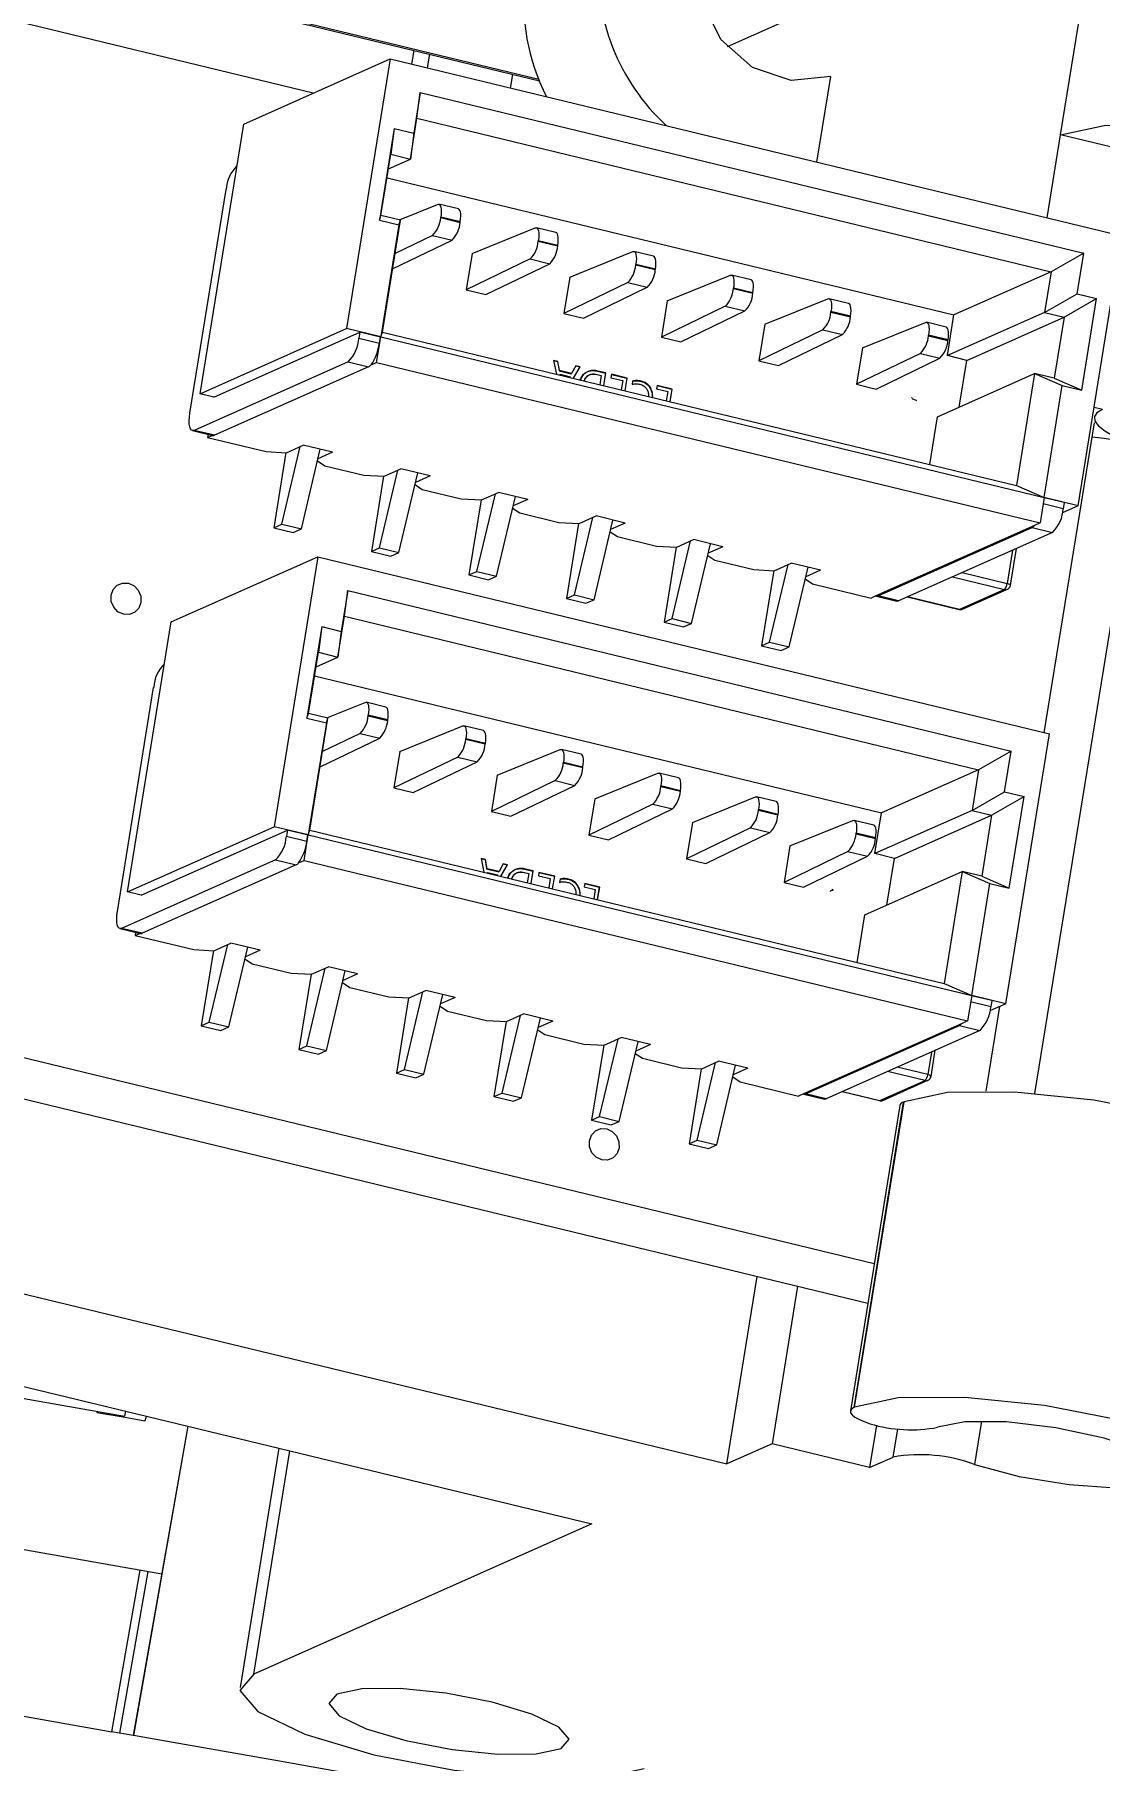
# Model space of a CAD drawing. Header units: millimetres. Extents: x 0 to 1189, y 0 to 841.
# Drawn here: x 627.458 to 629.471, y 560.968 to 564.23 of the extents above; entities that cross this region are included whole.
import ezdxf

# ---------------------------------------------------------------- set-up
doc = ezdxf.new("R2010")
doc.units = ezdxf.units.MM
doc.layers.get('0').update_dxf_attribs({"lineweight": 18})
doc.layers.add('尺寸线层', color=3, linetype='Continuous', lineweight=18)
doc.dimstyles.new('ISO-25', dxfattribs={"dimtxt": 2.5, "dimasz": 2.5, "dimexe": 1.25, "dimexo": 0.625, "dimtad": 1, "dimtxsty": 'Standard', "dimcen": 2.5, "dimdle": 5, "dimadec": 0, "dimazin": 0, "dimtfac": 1, "dimtmove": 0, "dimatfit": 3, "dimfxl": 1, "dimarcsym": 0})

# ---------------------------------------------------------------- blocks, each defined once
blk = doc.blocks.new('*X16')
at = {"layer": '尺寸线层', "linetype": 'Continuous'}
for points in [[(668.6687, 617.1299), (668.6299, 612.9938), (667.2905, 613.2299)], [(655.1602, 540.5189), (656.5383, 544.4188), (655.199, 544.6549)]]:
    blk.add_hatch(color=0, dxfattribs=at).paths.add_polyline_path(points, flags=0)
at = {"layer": '尺寸线层', "color": 0, "linetype": 'Continuous'}
for p, q in [((666.5541, 617.5027), (670.6383, 616.7826)), ((668.6687, 617.1299), (655.1602, 540.5189)), ((625.2283, 545.7966), (657.1298, 540.1716))]:
    blk.add_line(p, q, dxfattribs=at)
at = {"layer": '尺寸线层', "color": 0, "insert": (658.4206, 579.4404), "char_height": 3.5, "width": 28.938547, "attachment_point": 5, "rotation": 80.0001}
blk.add_mtext('388,96', dxfattribs=at)

msp = doc.modelspace()

# ---------------------------------------------------------------- linework, layer by layer
at = {"color": 7, "linetype": 'Continuous', "lineweight": 15}
for p, q in [((629.3973, 564.0409), (629.4907, 564.6181)), ((629.2977, 564.443), (628.7671, 564.2072)), ((627.9846, 564.1195), (626.7925, 564.408)), ((627.4683, 564.3714), (628.4124, 564.1429)), ((628.1712, 564.1745), (628.1758, 564.2002)), ((628.201, 564.1673), (628.2055, 564.193)), ((627.8537, 564.0613), (628.1305, 564.1843)), ((628.1305, 564.1843), (628.048, 563.6745)), ((628.1305, 564.1843), (629.5133, 563.8497)), ((628.3578, 564.1293), (628.362, 564.1551)), ((628.9369, 563.9892), (628.963, 564.151)), ((628.1872, 564.1206), (628.1748, 564.0437)), ((628.181, 564.0721), (628.1872, 564.1206)), ((628.1872, 564.1206), (629.441, 563.8172)), ((627.7712, 563.5515), (627.8537, 564.0613)), ((628.1685, 563.9951), (628.181, 564.0721)), ((628.181, 564.0721), (629.3794, 563.782)), ((628.1379, 564.0526), (628.1099, 563.8794)), ((628.1379, 564.0526), (628.1316, 564.004)), ((628.1379, 564.0526), (628.1748, 564.0437)), ((628.1748, 564.0437), (628.1685, 563.9951)), ((629.3719, 563.8839), (629.3973, 564.0409)), ((629.554, 564.003), (629.3973, 564.0409)), ((628.113, 563.8886), (628.1316, 564.004)), ((628.1272, 563.9768), (628.1685, 563.9951)), ((628.1316, 564.004), (628.1685, 563.9951)), ((627.8408, 563.9825), (627.841, 563.9826)), ((627.7519, 563.5145), (627.8204, 563.9377)), ((628.1245, 563.9597), (629.1958, 563.7004)), ((628.1478, 563.8802), (628.2201, 563.9094)), ((628.2592, 563.9007), (628.2223, 563.9096)), ((628.1099, 563.8794), (628.113, 563.8886)), ((628.1099, 563.8794), (628.1468, 563.8705)), ((628.1468, 563.8705), (628.1125, 563.6589)), ((628.1498, 563.8797), (628.113, 563.8886)), ((628.1156, 563.668), (628.1498, 563.8797)), ((628.1468, 563.8705), (628.1498, 563.8797)), ((628.2258, 563.8843), (628.2259, 563.8852)), ((628.2258, 563.8843), (628.2626, 563.8754)), ((628.2628, 563.8763), (628.2259, 563.8852)), ((628.2626, 563.8754), (628.2628, 563.8763)), ((628.2853, 563.8166), (628.4045, 563.8648)), ((628.4436, 563.8561), (628.4067, 563.865)), ((628.1349, 563.7874), (628.2475, 563.8419)), ((628.2106, 563.8508), (628.1396, 563.8165)), ((628.2106, 563.8508), (628.2475, 563.8419)), ((628.4101, 563.8397), (628.4103, 563.8406)), ((628.4101, 563.8397), (628.447, 563.8308)), ((628.4472, 563.8317), (628.4103, 563.8406)), ((628.447, 563.8308), (628.4472, 563.8317)), ((629.4308, 563.3398), (629.5133, 563.8497)), ((628.2853, 563.8166), (628.2742, 563.7478)), ((628.395, 563.8062), (628.2742, 563.7478)), ((628.395, 563.8062), (628.4319, 563.7972)), ((628.4697, 563.7719), (628.5889, 563.8202)), ((628.6279, 563.8115), (628.5911, 563.8204)), ((629.441, 563.8172), (629.3794, 563.782)), ((629.4285, 563.7402), (629.441, 563.8172)), ((628.3111, 563.7388), (628.4319, 563.7972)), ((628.4697, 563.7719), (628.4586, 563.7031)), ((628.5945, 563.7951), (628.5947, 563.796)), ((628.5945, 563.7951), (628.6314, 563.7861)), ((628.6315, 563.787), (628.5947, 563.796)), ((628.6314, 563.7861), (628.6315, 563.787)), ((628.6541, 563.7273), (628.7732, 563.7755)), ((628.8123, 563.7668), (628.7755, 563.7758)), ((629.3794, 563.782), (629.1958, 563.7004)), ((629.3794, 563.782), (629.367, 563.7051)), ((628.2742, 563.7478), (628.3111, 563.7388)), ((628.5794, 563.7615), (628.4586, 563.7031)), ((628.4954, 563.6942), (628.6162, 563.7526)), ((628.5794, 563.7615), (628.6162, 563.7526)), ((628.7789, 563.7504), (628.779, 563.7513)), ((628.7789, 563.7504), (628.8158, 563.7415)), ((628.8159, 563.7424), (628.779, 563.7513)), ((628.8158, 563.7415), (628.8159, 563.7424)), ((629.367, 563.7051), (629.4285, 563.7402)), ((629.4285, 563.7402), (629.4654, 563.7313)), ((628.4586, 563.7031), (628.4954, 563.6942)), ((628.6541, 563.7273), (628.6429, 563.6585)), ((628.7637, 563.7169), (628.6429, 563.6585)), ((628.6798, 563.6496), (628.8006, 563.708)), ((628.7637, 563.7169), (628.8006, 563.708)), ((628.8384, 563.6827), (628.9576, 563.7309)), ((628.9967, 563.7222), (628.9598, 563.7311)), ((628.9633, 563.7058), (628.9634, 563.7067)), ((628.9633, 563.7058), (629.0001, 563.6969)), ((629.0003, 563.6978), (628.9634, 563.7067)), ((629.367, 563.7051), (629.1833, 563.6235)), ((629.367, 563.7051), (629.4038, 563.6961)), ((629.4038, 563.6961), (629.4654, 563.7313)), ((629.4374, 563.5581), (629.4654, 563.7313)), ((627.7712, 563.5515), (628.048, 563.6745)), ((628.1125, 563.6589), (628.048, 563.6745)), ((628.1125, 563.6589), (628.1156, 563.668)), ((628.1156, 563.668), (629.314, 563.378)), ((628.8384, 563.6827), (628.8273, 563.6139)), ((628.9481, 563.6723), (628.8273, 563.6139)), ((628.9481, 563.6723), (628.985, 563.6634)), ((629.0001, 563.6969), (629.0003, 563.6978)), ((629.0228, 563.6381), (629.142, 563.6863)), ((629.1811, 563.6776), (629.1442, 563.6865)), ((629.1833, 563.6235), (629.1958, 563.7004)), ((629.2202, 563.6145), (629.4038, 563.6961)), ((629.4038, 563.6961), (629.3852, 563.5807)), ((627.797, 563.5453), (628.0731, 563.6679)), ((628.0731, 563.6679), (628.0712, 563.6564)), ((628.0712, 563.6564), (628.1099, 563.647)), ((628.1118, 563.6586), (628.0731, 563.6679)), ((628.1047, 563.6108), (628.1125, 563.6589)), ((628.1099, 563.647), (628.1118, 563.6586)), ((628.1125, 563.6589), (628.1118, 563.6586)), ((628.1125, 563.6589), (629.3663, 563.3554)), ((628.6429, 563.6585), (628.6798, 563.6496)), ((628.8642, 563.605), (628.985, 563.6634)), ((629.0228, 563.6381), (629.0117, 563.5693)), ((629.1476, 563.6612), (629.1478, 563.6621)), ((629.1476, 563.6612), (629.1845, 563.6523)), ((629.1847, 563.6532), (629.1478, 563.6621)), ((629.1845, 563.6523), (629.1847, 563.6532)), ((628.0508, 563.6116), (627.7598, 563.4823)), ((628.0508, 563.6116), (628.0895, 563.6022)), ((628.0943, 563.6061), (628.1047, 563.6108)), ((628.1047, 563.6108), (629.3585, 563.3073)), ((628.4393, 563.6146), (628.4444, 563.5885)), ((628.4474, 563.6127), (628.4393, 563.6146)), ((628.4394, 563.6141), (628.4467, 563.6123)), ((628.4467, 563.6123), (628.4474, 563.6127)), ((628.4467, 563.6123), (628.4497, 563.5948)), ((628.4504, 563.5951), (628.4474, 563.6127)), ((628.4812, 563.6045), (628.4733, 563.5896)), ((628.4809, 563.6041), (628.4885, 563.6022)), ((628.4892, 563.6025), (628.4812, 563.6045)), ((628.8273, 563.6139), (628.8642, 563.605)), ((629.1325, 563.6277), (629.0117, 563.5693)), ((629.0486, 563.5603), (629.1694, 563.6188)), ((629.1325, 563.6277), (629.1694, 563.6188)), ((629.2202, 563.6145), (629.1833, 563.6235)), ((629.2059, 563.5264), (629.2202, 563.6145)), ((628.0895, 563.6022), (627.7986, 563.4729)), ((628.4497, 563.5948), (628.4504, 563.5951)), ((628.4497, 563.5948), (628.4725, 563.5893)), ((628.4733, 563.5896), (628.4504, 563.5951)), ((628.4512, 563.5879), (628.4519, 563.5882)), ((628.4512, 563.5879), (628.4513, 563.5868)), ((628.4519, 563.5882), (628.4704, 563.5837)), ((628.4521, 563.5866), (628.4519, 563.5882)), ((628.4704, 563.5837), (628.4696, 563.5824)), ((628.4725, 563.5893), (628.4733, 563.5896)), ((628.4885, 563.6022), (628.4762, 563.5808)), ((628.4767, 563.5807), (628.4892, 563.6025)), ((628.4885, 563.6022), (628.4892, 563.6025)), ((628.5063, 563.5871), (628.5056, 563.5868)), ((628.5215, 563.5881), (628.5294, 563.5862)), ((628.5228, 563.5944), (628.5221, 563.5941)), ((628.5221, 563.5941), (628.5371, 563.5905)), ((628.5378, 563.5908), (628.5228, 563.5944)), ((628.5294, 563.5862), (628.5265, 563.5686)), ((628.5371, 563.5905), (628.5333, 563.5669)), ((628.5339, 563.5668), (628.5378, 563.5908)), ((628.5371, 563.5905), (628.5378, 563.5908)), ((628.5486, 563.5882), (628.5476, 563.5818)), ((628.5476, 563.5818), (628.5698, 563.5764)), ((628.5485, 563.5877), (628.5776, 563.5807)), ((628.5783, 563.581), (628.5486, 563.5882)), ((628.5698, 563.5764), (628.567, 563.5588)), ((628.5776, 563.5807), (628.5738, 563.5572)), ((628.5744, 563.557), (628.5783, 563.581)), ((628.5776, 563.5807), (628.5783, 563.581)), ((628.5886, 563.5754), (628.5876, 563.569)), ((628.6037, 563.5751), (628.6044, 563.5754)), ((629.1646, 563.508), (629.3483, 563.5896)), ((629.3483, 563.5896), (629.314, 563.378)), ((629.3483, 563.5896), (629.4005, 563.5671)), ((629.3852, 563.5807), (629.3483, 563.5896)), ((629.3852, 563.5807), (629.4374, 563.5581)), ((627.797, 563.5453), (627.7712, 563.5515)), ((628.635, 563.5673), (628.6339, 563.5609)), ((628.6339, 563.5609), (628.6548, 563.5559)), ((628.6349, 563.5668), (628.6626, 563.5601)), ((628.6633, 563.5604), (628.635, 563.5673)), ((628.6548, 563.5559), (628.652, 563.5382)), ((628.6626, 563.5601), (628.6588, 563.5366)), ((628.6594, 563.5364), (628.6633, 563.5604)), ((628.6626, 563.5601), (628.6633, 563.5604)), ((629.0117, 563.5693), (629.0486, 563.5603)), ((629.3663, 563.3554), (629.4005, 563.5671)), ((629.4005, 563.5671), (629.4374, 563.5581)), ((629.15, 563.4177), (629.1646, 563.508)), ((629.4762, 563.522), (629.4609, 563.5257)), ((627.7567, 563.4819), (627.7954, 563.4725)), ((627.7986, 563.4729), (627.7598, 563.4823)), ((627.7863, 563.4747), (627.7854, 563.4689)), ((627.7854, 563.4689), (627.7943, 563.4728)), ((629.3665, 562.9107), (629.4613, 563.4964)), ((627.7854, 563.4689), (627.896, 563.4421)), ((627.896, 563.4421), (627.9343, 563.4401)), ((627.9334, 563.4402), (627.9104, 563.2982)), ((627.9256, 563.3049), (627.9604, 563.4517)), ((627.9343, 563.4401), (627.9662, 563.4543)), ((627.9625, 563.296), (627.9981, 563.4466)), ((628.0216, 563.4409), (627.9662, 563.4543)), ((628.0216, 563.4409), (627.9939, 563.4286)), ((627.9929, 563.4245), (628.0066, 563.4153)), ((628.0066, 563.4153), (628.0804, 563.3975)), ((628.11, 563.2603), (628.1447, 563.4071)), ((628.1187, 563.3955), (628.1506, 563.4097)), ((628.2059, 563.3963), (628.1506, 563.4097)), ((628.0804, 563.3975), (628.1187, 563.3955)), ((628.1177, 563.3956), (628.0948, 563.2536)), ((628.1469, 563.2514), (628.1825, 563.402)), ((628.1773, 563.3799), (628.191, 563.3707)), ((628.2059, 563.3963), (628.1783, 563.384)), ((629.314, 563.378), (629.3663, 563.3554)), ((628.191, 563.3707), (628.2648, 563.3528)), ((628.2648, 563.3528), (628.3031, 563.3509)), ((628.3021, 563.3509), (628.2791, 563.2089)), ((628.2943, 563.2157), (628.3291, 563.3625)), ((628.3031, 563.3509), (628.335, 563.3651)), ((628.3312, 563.2068), (628.3669, 563.3574)), ((628.3903, 563.3517), (628.335, 563.3651)), ((628.3903, 563.3517), (628.3626, 563.3394)), ((629.3663, 563.3554), (629.3585, 563.3073)), ((629.4043, 563.3458), (629.3662, 563.355)), ((629.4308, 563.3398), (629.3663, 563.3554)), ((629.4043, 563.3458), (629.4024, 563.3342)), ((628.3617, 563.3353), (628.3754, 563.3261)), ((628.3754, 563.3261), (628.4491, 563.3082)), ((628.4787, 563.1711), (628.5135, 563.3178)), ((628.4874, 563.3063), (628.5194, 563.3205)), ((628.5156, 563.1621), (628.5513, 563.3127)), ((628.5747, 563.3071), (628.5194, 563.3205)), ((629.4308, 563.3398), (629.4009, 563.3265)), ((627.9104, 563.2982), (627.9256, 563.3049)), ((627.9104, 563.2982), (627.9473, 563.2893)), ((627.9256, 563.3049), (627.9625, 563.296)), ((627.9473, 563.2893), (627.9625, 563.296)), ((628.4491, 563.3082), (628.4874, 563.3063)), ((628.4865, 563.3063), (628.4635, 563.1643)), ((628.5461, 563.2907), (628.5598, 563.2815)), ((628.5747, 563.3071), (628.547, 563.2948)), ((628.5598, 563.2815), (628.6335, 563.2636)), ((629.348, 563.3027), (629.0482, 563.1695)), ((629.0523, 563.1695), (629.3433, 563.2988)), ((629.382, 563.2894), (629.091, 563.1601)), ((629.3433, 563.2988), (629.382, 563.2894)), ((629.3585, 563.3073), (629.348, 563.3027)), ((628.0948, 563.2536), (628.11, 563.2603)), ((628.0948, 563.2536), (628.1316, 563.2446)), ((628.11, 563.2603), (628.1469, 563.2514)), ((628.1316, 563.2446), (628.1469, 563.2514)), ((628.6335, 563.2636), (628.6718, 563.2616)), ((628.6709, 563.2617), (628.6479, 563.1197)), ((628.6631, 563.1264), (628.6979, 563.2732)), ((628.6718, 563.2616), (628.7038, 563.2758)), ((628.7, 563.1175), (628.7357, 563.2681)), ((628.7591, 563.2624), (628.7038, 563.2758)), ((628.7304, 563.246), (628.7441, 563.2368)), ((628.7591, 563.2624), (628.7314, 563.2501)), ((629.3027, 563.1898), (629.314, 563.2592)), ((627.7167, 563.1201), (627.9935, 563.243)), ((627.9935, 563.243), (627.911, 562.7332)), ((627.9935, 563.243), (629.3763, 562.9084)), ((628.2791, 563.2089), (628.2943, 563.2157)), ((628.2943, 563.2157), (628.3312, 563.2068)), ((628.7441, 563.2368), (628.8179, 563.219)), ((628.8179, 563.219), (628.8562, 563.217)), ((628.8552, 563.2171), (628.8323, 563.0751)), ((628.8475, 563.0818), (628.8823, 563.2286)), ((628.8562, 563.217), (628.8881, 563.2312)), ((628.8844, 563.0729), (628.92, 563.2235)), ((628.9434, 563.2178), (628.8881, 563.2312)), ((628.9434, 563.2178), (628.9158, 563.2055)), ((628.0502, 563.1793), (628.0378, 563.1024)), ((628.044, 563.1308), (628.0502, 563.1793)), ((628.0502, 563.1793), (629.304, 562.8759)), ((628.2791, 563.2089), (628.316, 563.2)), ((628.316, 563.2), (628.3312, 563.2068)), ((628.9148, 563.2014), (628.9285, 563.1922)), ((628.9285, 563.1922), (629.0392, 563.1654)), ((629.2913, 563.1818), (629.2061, 563.1439)), ((629.2118, 563.1444), (629.2969, 563.1823)), ((628.4635, 563.1643), (628.4787, 563.1711)), ((628.4635, 563.1643), (628.5004, 563.1554)), ((628.4787, 563.1711), (628.5156, 563.1621)), ((628.5004, 563.1554), (628.5156, 563.1621)), ((629.0482, 563.1695), (629.0392, 563.1654)), ((629.0491, 563.1691), (629.0879, 563.1597)), ((629.091, 563.1601), (629.0523, 563.1695)), ((629.1076, 563.1675), (629.2054, 563.1438)), ((627.6342, 562.6102), (627.7167, 563.1201)), ((628.0315, 563.0538), (628.044, 563.1308)), ((628.044, 563.1308), (629.2424, 562.8407)), ((628.6479, 563.1197), (628.6631, 563.1264)), ((628.6479, 563.1197), (628.6848, 563.1108)), ((628.6631, 563.1264), (628.7, 563.1175)), ((628.6848, 563.1108), (628.7, 563.1175)), ((629.2054, 563.1438), (629.2054, 563.1438)), ((628.0009, 563.1113), (627.9729, 562.9382)), ((628.0009, 563.1113), (627.9947, 563.0628)), ((628.0009, 563.1113), (628.0378, 563.1024)), ((628.0378, 563.1024), (628.0315, 563.0538)), ((628.8323, 563.0751), (628.8475, 563.0818)), ((628.8475, 563.0818), (628.8844, 563.0729)), ((627.976, 562.9473), (627.9947, 563.0628)), ((627.9902, 563.0355), (628.0315, 563.0538)), ((627.9947, 563.0628), (628.0315, 563.0538)), ((628.8323, 563.0751), (628.8691, 563.0661)), ((628.8691, 563.0661), (628.8844, 563.0729)), ((627.7038, 563.0412), (627.704, 563.0413)), ((627.9875, 563.0184), (629.0588, 562.7591)), ((627.6149, 562.5732), (627.6834, 562.9965)), ((628.0109, 562.9389), (628.0831, 562.9681)), ((628.1222, 562.9594), (628.0853, 562.9683)), ((627.9729, 562.9382), (627.976, 562.9473)), ((627.9729, 562.9382), (628.0098, 562.9292)), ((628.0098, 562.9292), (627.9755, 562.7176)), ((628.0128, 562.9384), (627.976, 562.9473)), ((627.9786, 562.7268), (628.0128, 562.9384)), ((628.0098, 562.9292), (628.0128, 562.9384)), ((628.0888, 562.943), (628.0889, 562.9439)), ((628.0888, 562.943), (628.1256, 562.9341)), ((628.1258, 562.935), (628.0889, 562.9439)), ((628.1256, 562.9341), (628.1258, 562.935)), ((628.1483, 562.8753), (628.2675, 562.9235)), ((628.3066, 562.9148), (628.2697, 562.9237)), ((627.9979, 562.8461), (628.1105, 562.9006)), ((628.0736, 562.9095), (628.0026, 562.8752)), ((628.0736, 562.9095), (628.1105, 562.9006)), ((628.2732, 562.8984), (628.2733, 562.8993)), ((628.2732, 562.8984), (628.31, 562.8895)), ((628.3102, 562.8904), (628.2733, 562.8993)), ((628.31, 562.8895), (628.3102, 562.8904)), ((629.2938, 562.3985), (629.3763, 562.9084)), ((628.1483, 562.8753), (628.1372, 562.8065)), ((628.258, 562.8649), (628.1372, 562.8065)), ((628.1741, 562.7975), (628.2949, 562.856)), ((628.258, 562.8649), (628.2949, 562.856)), ((628.3327, 562.8307), (628.4519, 562.8789)), ((628.491, 562.8702), (628.4541, 562.8791)), ((628.4575, 562.8538), (628.4577, 562.8547)), ((628.4575, 562.8538), (628.4944, 562.8448)), ((628.4945, 562.8457), (628.4577, 562.8547)), ((629.304, 562.8759), (629.2424, 562.8407)), ((629.2915, 562.7989), (629.304, 562.8759)), ((628.3327, 562.8307), (628.3216, 562.7618)), ((628.4424, 562.8203), (628.3216, 562.7618)), ((628.4424, 562.8203), (628.4793, 562.8113)), ((628.4944, 562.8448), (628.4945, 562.8457)), ((628.5171, 562.786), (628.6362, 562.8343)), ((628.6753, 562.8255), (628.6385, 562.8345)), ((629.2424, 562.8407), (629.0588, 562.7591)), ((629.2424, 562.8407), (629.23, 562.7638)), ((628.1372, 562.8065), (628.1741, 562.7975)), ((628.3584, 562.7529), (628.4793, 562.8113)), ((628.6419, 562.8091), (628.6421, 562.8101)), ((628.6419, 562.8091), (628.6788, 562.8002)), ((628.6789, 562.8011), (628.6421, 562.8101)), ((628.6788, 562.8002), (628.6789, 562.8011)), ((628.7015, 562.7414), (628.8206, 562.7896)), ((628.8597, 562.7809), (628.8228, 562.7899)), ((629.23, 562.7638), (629.2915, 562.7989)), ((629.2669, 562.7548), (629.3284, 562.79)), ((629.2915, 562.7989), (629.3284, 562.79)), ((629.3004, 562.6169), (629.3284, 562.79)), ((628.3216, 562.7618), (628.3584, 562.7529)), ((628.5171, 562.786), (628.5059, 562.7172)), ((628.6268, 562.7756), (628.5059, 562.7172)), ((628.5428, 562.7083), (628.6636, 562.7667)), ((628.6268, 562.7756), (628.6636, 562.7667)), ((628.8263, 562.7645), (628.8264, 562.7654)), ((628.8263, 562.7645), (628.8632, 562.7556)), ((628.8633, 562.7565), (628.8264, 562.7654)), ((628.8632, 562.7556), (628.8633, 562.7565)), ((629.23, 562.7638), (629.0463, 562.6822)), ((629.0463, 562.6822), (629.0588, 562.7591)), ((629.0832, 562.6732), (629.2669, 562.7548)), ((629.23, 562.7638), (629.2669, 562.7548)), ((629.2669, 562.7548), (629.2482, 562.6394)), ((627.6342, 562.6102), (627.911, 562.7332)), ((627.66, 562.604), (627.9361, 562.7267)), ((627.9755, 562.7176), (627.911, 562.7332)), ((627.9361, 562.7267), (627.9342, 562.7151)), ((627.9748, 562.7173), (627.9361, 562.7267)), ((627.9755, 562.7176), (627.9786, 562.7268)), ((627.9786, 562.7268), (629.1771, 562.4367)), ((628.7015, 562.7414), (628.6903, 562.6726)), ((628.8111, 562.731), (628.6903, 562.6726)), ((628.7272, 562.6637), (628.848, 562.7221)), ((628.8111, 562.731), (628.848, 562.7221)), ((628.8858, 562.6968), (629.005, 562.745)), ((629.0441, 562.7363), (629.0072, 562.7452)), ((627.9342, 562.7151), (627.9729, 562.7057)), ((627.9677, 562.6695), (627.9755, 562.7176)), ((627.9729, 562.7057), (627.9748, 562.7173)), ((627.9755, 562.7176), (627.9748, 562.7173)), ((627.9755, 562.7176), (629.2293, 562.4142)), ((628.5059, 562.7172), (628.5428, 562.7083)), ((628.8858, 562.6968), (628.8747, 562.628)), ((629.0107, 562.7199), (629.0108, 562.7208)), ((629.0107, 562.7199), (629.0475, 562.711)), ((629.0477, 562.7119), (629.0108, 562.7208)), ((629.0475, 562.711), (629.0477, 562.7119)), ((627.9138, 562.6703), (627.6228, 562.541)), ((627.9525, 562.661), (627.6616, 562.5317)), ((627.9138, 562.6703), (627.9525, 562.661)), ((627.9573, 562.6648), (627.9677, 562.6695)), ((627.9677, 562.6695), (629.2215, 562.3661)), ((628.3023, 562.6733), (628.3074, 562.6472)), ((628.3104, 562.6714), (628.3023, 562.6733)), ((628.3024, 562.6728), (628.3097, 562.6711)), ((628.3097, 562.6711), (628.3104, 562.6714)), ((628.3097, 562.6711), (628.3127, 562.6535)), ((628.3134, 562.6538), (628.3104, 562.6714)), ((628.3442, 562.6632), (628.3363, 562.6483)), ((628.3515, 562.6609), (628.3392, 562.6395)), ((628.3397, 562.6394), (628.3523, 562.6613)), ((628.3439, 562.6628), (628.3515, 562.6609)), ((628.3523, 562.6613), (628.3442, 562.6632)), ((628.3515, 562.6609), (628.3523, 562.6613)), ((628.6903, 562.6726), (628.7272, 562.6637)), ((628.9955, 562.6864), (628.8747, 562.628)), ((628.9116, 562.619), (629.0324, 562.6775)), ((628.9955, 562.6864), (629.0324, 562.6775)), ((629.0832, 562.6732), (629.0463, 562.6822)), ((629.0689, 562.5851), (629.0832, 562.6732)), ((628.3127, 562.6535), (628.3134, 562.6538)), ((628.3127, 562.6535), (628.3356, 562.648)), ((628.3363, 562.6483), (628.3134, 562.6538)), ((628.3142, 562.6466), (628.3149, 562.6469)), ((628.3142, 562.6466), (628.3143, 562.6455)), ((628.3149, 562.6469), (628.3334, 562.6424)), ((628.3151, 562.6453), (628.3149, 562.6469)), ((628.3334, 562.6424), (628.3326, 562.6411)), ((628.3356, 562.648), (628.3363, 562.6483)), ((628.3694, 562.6458), (628.3686, 562.6455)), ((628.3845, 562.6469), (628.3924, 562.645)), ((628.3858, 562.6531), (628.3851, 562.6528)), ((628.3851, 562.6528), (628.4001, 562.6492)), ((628.4008, 562.6495), (628.3858, 562.6531)), ((628.3924, 562.645), (628.3895, 562.6273)), ((628.4001, 562.6492), (628.3963, 562.6257)), ((628.3969, 562.6255), (628.4008, 562.6495)), ((628.4001, 562.6492), (628.4008, 562.6495)), ((628.4116, 562.6469), (628.4106, 562.6405)), ((628.4106, 562.6405), (628.4329, 562.6352)), ((628.4115, 562.6464), (628.4406, 562.6394)), ((628.4413, 562.6397), (628.4116, 562.6469)), ((628.4329, 562.6352), (628.43, 562.6175)), ((628.4406, 562.6394), (628.4368, 562.6159)), ((628.4374, 562.6157), (628.4413, 562.6397)), ((628.4406, 562.6394), (628.4413, 562.6397)), ((628.4516, 562.6341), (628.4506, 562.6278)), ((628.4667, 562.6338), (628.4674, 562.6341)), ((628.498, 562.626), (628.4969, 562.6197)), ((628.4979, 562.6255), (628.5256, 562.6188)), ((628.5263, 562.6191), (628.498, 562.626)), ((628.8747, 562.628), (628.9116, 562.619)), ((629.0276, 562.5667), (629.2113, 562.6483)), ((629.2113, 562.6483), (629.1771, 562.4367)), ((629.2113, 562.6483), (629.2635, 562.6258)), ((629.2482, 562.6394), (629.2113, 562.6483)), ((629.2293, 562.4142), (629.2635, 562.6258)), ((629.2482, 562.6394), (629.3004, 562.6169)), ((629.2635, 562.6258), (629.3004, 562.6169)), ((627.66, 562.604), (627.6342, 562.6102)), ((628.4969, 562.6197), (628.5178, 562.6146)), ((628.5178, 562.6146), (628.515, 562.5969)), ((628.5256, 562.6188), (628.5218, 562.5953)), ((628.5224, 562.5952), (628.5263, 562.6191)), ((628.5256, 562.6188), (628.5263, 562.6191)), ((629.013, 562.4764), (629.0276, 562.5667)), ((626.488, 562.5266), (629.0451, 561.9078)), ((627.6197, 562.5406), (627.6584, 562.5313)), ((627.6616, 562.5317), (627.6228, 562.541)), ((627.6493, 562.5334), (627.6484, 562.5276)), ((627.6484, 562.5276), (627.6573, 562.5315)), ((627.6484, 562.5276), (627.759, 562.5008)), ((627.759, 562.5008), (627.7973, 562.4988)), ((627.7964, 562.4989), (627.7734, 562.3569)), ((627.7886, 562.3637), (627.8234, 562.5104)), ((627.7973, 562.4988), (627.8293, 562.513)), ((627.8255, 562.3547), (627.8612, 562.5053)), ((627.8846, 562.4997), (627.8293, 562.513)), ((627.8846, 562.4997), (627.8569, 562.4874)), ((626.3745, 562.4762), (629.0329, 561.8328)), ((627.8559, 562.4833), (627.8696, 562.474)), ((627.8696, 562.474), (627.9434, 562.4562)), ((627.973, 562.319), (628.0078, 562.4658)), ((627.9817, 562.4542), (628.0136, 562.4684)), ((628.0689, 562.455), (628.0136, 562.4684)), ((627.9434, 562.4562), (627.9817, 562.4542)), ((627.9808, 562.4543), (627.9578, 562.3123)), ((628.0099, 562.3101), (628.0455, 562.4607)), ((628.0403, 562.4386), (628.054, 562.4294)), ((628.0689, 562.455), (628.0413, 562.4427)), ((628.054, 562.4294), (628.1278, 562.4116)), ((629.1771, 562.4367), (629.2293, 562.4142)), ((628.1278, 562.4116), (628.1661, 562.4096)), ((628.1651, 562.4097), (628.1421, 562.2676)), ((628.1574, 562.2744), (628.1921, 562.4212)), ((628.1661, 562.4096), (628.198, 562.4238)), ((628.1942, 562.2655), (628.2299, 562.4161)), ((628.2533, 562.4104), (628.198, 562.4238)), ((628.2533, 562.4104), (628.2257, 562.3981)), ((629.2293, 562.4142), (629.2215, 562.3661)), ((629.2673, 562.4045), (629.2292, 562.4137)), ((629.2938, 562.3985), (629.2293, 562.4142)), ((629.2938, 562.3985), (629.2639, 562.3852)), ((629.2673, 562.4045), (629.2654, 562.3929)), ((627.7734, 562.3569), (627.7886, 562.3637)), ((627.7886, 562.3637), (627.8255, 562.3547)), ((628.2247, 562.394), (628.2384, 562.3848)), ((628.2384, 562.3848), (628.3122, 562.3669)), ((628.3122, 562.3669), (628.3505, 562.365)), ((628.3495, 562.365), (628.3265, 562.223)), ((628.3417, 562.2298), (628.3765, 562.3766)), ((628.3505, 562.365), (628.3824, 562.3792)), ((628.3786, 562.2209), (628.4143, 562.3714)), ((628.4377, 562.3658), (628.3824, 562.3792)), ((628.4377, 562.3658), (628.41, 562.3535)), ((629.2215, 562.3661), (629.211, 562.3614)), ((629.2568, 562.2332), (629.2828, 562.3936)), ((627.7734, 562.3569), (627.8103, 562.348)), ((627.8103, 562.348), (627.8255, 562.3547)), ((628.4091, 562.3494), (628.4228, 562.3402)), ((628.4228, 562.3402), (628.4965, 562.3223)), ((628.5261, 562.1852), (628.5609, 562.3319)), ((628.5348, 562.3204), (628.5668, 562.3345)), ((628.6221, 562.3212), (628.5668, 562.3345)), ((629.211, 562.3614), (628.9112, 562.2282)), ((628.9153, 562.2282), (629.2063, 562.3575)), ((629.245, 562.3481), (628.9541, 562.2188)), ((629.2063, 562.3575), (629.245, 562.3481)), ((627.9578, 562.3123), (627.973, 562.319)), ((627.9578, 562.3123), (627.9947, 562.3034)), ((627.973, 562.319), (628.0099, 562.3101)), ((627.9947, 562.3034), (628.0099, 562.3101)), ((628.4965, 562.3223), (628.5348, 562.3204)), ((628.5339, 562.3204), (628.5109, 562.1784)), ((628.563, 562.1762), (628.5987, 562.3268)), ((628.5934, 562.3047), (628.6072, 562.2955)), ((628.6221, 562.3212), (628.5944, 562.3089)), ((629.1525, 562.2613), (629.1605, 562.3106)), ((628.1421, 562.2676), (628.1574, 562.2744)), ((628.1421, 562.2676), (628.179, 562.2587)), ((628.1574, 562.2744), (628.1942, 562.2655)), ((628.179, 562.2587), (628.1942, 562.2655)), ((628.6072, 562.2955), (628.6809, 562.2777)), ((628.6809, 562.2777), (628.7192, 562.2757)), ((628.7183, 562.2758), (628.6953, 562.1338)), ((628.7105, 562.1405), (628.7453, 562.2873)), ((628.7192, 562.2757), (628.7511, 562.2899)), ((628.7474, 562.1316), (628.783, 562.2822)), ((628.8065, 562.2765), (628.7511, 562.2899)), ((628.8065, 562.2765), (628.7788, 562.2642)), ((628.7778, 562.2601), (628.7915, 562.2509)), ((628.7915, 562.2509), (628.9022, 562.2241)), ((629.0559, 562.2155), (629.1411, 562.2533)), ((629.0615, 562.2159), (629.1467, 562.2538)), ((628.3265, 562.223), (628.3417, 562.2298)), ((628.3265, 562.223), (628.3634, 562.2141)), ((628.3417, 562.2298), (628.3786, 562.2209)), ((628.3634, 562.2141), (628.3786, 562.2209)), ((628.9112, 562.2282), (628.9022, 562.2241)), ((628.9122, 562.2278), (628.9509, 562.2184)), ((628.9541, 562.2188), (628.9153, 562.2282)), ((628.9846, 562.2324), (629.0551, 562.2154)), ((629.0934, 562.2061), (629, 561.629)), ((629.0999, 562.2125), (629.0065, 561.6353)), ((629.0081, 561.636), (629.1015, 562.2132)), ((629.0551, 562.2154), (629.0552, 562.2154)), ((629.0999, 562.2125), (629.1015, 562.2132)), ((628.5109, 562.1784), (628.5261, 562.1852)), ((628.5109, 562.1784), (628.5478, 562.1695)), ((628.5261, 562.1852), (628.563, 562.1762)), ((628.5478, 562.1695), (628.563, 562.1762)), ((628.6953, 562.1338), (628.7105, 562.1405)), ((628.7105, 562.1405), (628.7474, 562.1316)), ((628.6953, 562.1338), (628.7322, 562.1248)), ((628.7322, 562.1248), (628.7474, 562.1316)), ((627.1075, 561.9304), (628.7668, 561.5288)), ((628.7668, 561.5288), (628.8242, 561.8833)), ((626.2916, 561.8548), (627.6285, 561.6191)), ((628.9003, 561.8649), (628.852, 561.5666)), ((626.852, 561.8169), (628.5114, 561.4153)), ((624.9987, 561.797), (627.6986, 561.3209)), ((627.5763, 561.6262), (627.6256, 561.6175)), ((627.6256, 561.6175), (627.6669, 561.6102)), ((627.6301, 561.6285), (627.6285, 561.6191)), ((629.0081, 561.636), (629.0065, 561.6353)), ((627.7478, 561.6001), (627.6448, 561.0156)), ((629.0493, 561.6019), (629.0364, 561.522)), ((627.9198, 561.5584), (627.8466, 561.1061)), ((628.852, 561.5666), (628.7668, 561.5288)), ((629.0364, 561.522), (628.852, 561.5666)), ((629.0364, 561.522), (629.0809, 561.5418)), ((628.5114, 561.4153), (627.8727, 561.1314)), ((625.835, 561.3347), (627.6043, 561.0227)), ((627.6043, 561.0227), (627.6582, 561.3281)), ((627.6726, 561.3255), (627.6188, 561.0202)), ((627.6188, 561.0202), (627.6043, 561.0227)), ((627.6448, 561.0156), (627.6188, 561.0202)), ((627.645, 561.0156), (627.6448, 561.0156)), ((627.6452, 561.0155), (627.645, 561.0156))]:
    msp.add_line(p, q, dxfattribs=at)
at = {"color": 8, "linetype": 'Continuous', "lineweight": 15}
for p, q in [((627.4762, 564.3724), (628.4111, 564.1461)), ((629.5462, 563.4517), (629.3483, 562.2291)), ((629.4024, 563.3342), (629.3643, 563.3434)), ((629.3066, 563.2559), (629.2964, 563.193)), ((629.2113, 563.2136), (629.2964, 563.193)), ((629.1932, 563.2055), (629.2913, 563.1818)), ((629.2061, 563.1439), (629.1081, 563.1677)), ((629.2654, 562.3929), (629.2273, 562.4021)), ((629.1531, 562.3073), (629.1462, 562.2645)), ((629.1411, 562.2533), (629.0702, 562.2705)), ((629.1462, 562.2645), (629.0883, 562.2785)), ((628.9851, 562.2326), (629.0559, 562.2155)), ((627.748, 561.6), (627.645, 561.0156)), ((627.6452, 561.0155), (627.7483, 561.5999)), ((629.0809, 561.5418), (629.0896, 561.5954)), ((629.2481, 561.6096), (629.2348, 561.5278)), ((627.8727, 561.1314), (627.941, 561.5533))]:
    msp.add_line(p, q, dxfattribs=at)
at = {"color": 7, "linetype": 'Continuous', "lineweight": 15}
for points in [[(628.963, 564.151), (628.8883, 564.1436), (628.8151, 564.1684), (628.7555, 564.2212), (628.7191, 564.2934), (628.7119, 564.3732), (628.7352, 564.4476), (628.7851, 564.5044), (628.8534, 564.5342), (628.929, 564.5323)], [(629.3973, 564.0409), (629.4797, 564.0582), (629.6057, 564.0594), (629.756, 564.0441), (629.908, 564.0147), (630.0383, 563.9758), (630.1271, 563.9331), (630.161, 563.8933), (630.1348, 563.8624)], [(628.2201, 563.9094), (628.2221, 563.9097), (628.2237, 563.9089), (628.2251, 563.907), (628.2261, 563.9041), (628.2267, 563.9003), (628.2269, 563.8958), (628.2266, 563.8907), (628.2259, 563.8852)], [(628.2628, 563.8763), (628.2635, 563.8818), (628.2638, 563.8869), (628.2636, 563.8914), (628.263, 563.8952), (628.262, 563.8981), (628.2606, 563.8999), (628.2592, 563.9007)], [(628.4045, 563.8648), (628.4064, 563.8651), (628.4081, 563.8642), (628.4095, 563.8624), (628.4105, 563.8595), (628.4111, 563.8557), (628.4113, 563.8512), (628.411, 563.8461), (628.4103, 563.8406)], [(628.4472, 563.8317), (628.4479, 563.8371), (628.4481, 563.8422), (628.448, 563.8468), (628.4474, 563.8505), (628.4464, 563.8534), (628.445, 563.8553), (628.4436, 563.8561)], [(628.5889, 563.8202), (628.5908, 563.8204), (628.5925, 563.8196), (628.5939, 563.8177), (628.5949, 563.8148), (628.5955, 563.8111), (628.5956, 563.8065), (628.5954, 563.8014), (628.5947, 563.796)], [(628.6315, 563.787), (628.6322, 563.7925), (628.6325, 563.7976), (628.6323, 563.8021), (628.6318, 563.8059), (628.6308, 563.8088), (628.6294, 563.8107), (628.6279, 563.8115)], [(628.7732, 563.7755), (628.7752, 563.7758), (628.7769, 563.775), (628.7783, 563.7731), (628.7793, 563.7702), (628.7799, 563.7664), (628.78, 563.7619), (628.7797, 563.7568), (628.779, 563.7513)], [(628.8159, 563.7424), (628.8166, 563.7479), (628.8169, 563.753), (628.8167, 563.7575), (628.8161, 563.7613), (628.8151, 563.7642), (628.8138, 563.7661), (628.8123, 563.7668)], [(628.9576, 563.7309), (628.9596, 563.7312), (628.9613, 563.7304), (628.9626, 563.7285), (628.9636, 563.7256), (628.9642, 563.7218), (628.9644, 563.7173), (628.9641, 563.7122), (628.9634, 563.7067)], [(629.0003, 563.6978), (629.001, 563.7033), (629.0013, 563.7084), (629.0011, 563.7129), (629.0005, 563.7167), (628.9995, 563.7196), (628.9981, 563.7214), (628.9967, 563.7222)], [(629.142, 563.6863), (629.1439, 563.6866), (629.1456, 563.6858), (629.147, 563.6839), (629.148, 563.681), (629.1486, 563.6772), (629.1488, 563.6727), (629.1485, 563.6676), (629.1478, 563.6621)], [(629.1847, 563.6532), (629.1854, 563.6586), (629.1856, 563.6637), (629.1855, 563.6683), (629.1849, 563.672), (629.1839, 563.6749), (629.1825, 563.6768), (629.1811, 563.6776)], [(627.7598, 563.4823), (627.7572, 563.4818), (627.7549, 563.4828), (627.753, 563.4853), (627.7516, 563.4891), (627.7508, 563.4942), (627.7506, 563.5002), (627.7509, 563.5071), (627.7519, 563.5145)], [(629.4762, 563.522), (629.466, 563.5156), (629.4613, 563.5082), (629.4623, 563.4998), (629.4689, 563.4907), (629.4809, 563.4811), (629.4981, 563.4712), (629.5201, 563.4613), (629.5462, 563.4517)], [(627.6264, 563.1347), (627.616, 563.1395), (627.6079, 563.1481), (627.6034, 563.1591), (627.6031, 563.1708), (627.607, 563.1815), (627.6147, 563.1896), (627.6248, 563.1937), (627.6359, 563.1934), (627.6463, 563.1885), (627.6544, 563.18), (627.6589, 563.169), (627.6593, 563.1572), (627.6553, 563.1465), (627.6477, 563.1385), (627.6375, 563.1343), (627.6264, 563.1347)], [(629.0879, 563.1597), (629.0884, 563.1596), (629.091, 563.1601)], [(628.0831, 562.9681), (628.0851, 562.9684), (628.0868, 562.9676), (628.0881, 562.9657), (628.0891, 562.9628), (628.0897, 562.959), (628.0899, 562.9545), (628.0896, 562.9494), (628.0889, 562.9439)], [(628.1258, 562.935), (628.1265, 562.9405), (628.1268, 562.9456), (628.1266, 562.9501), (628.126, 562.9539), (628.125, 562.9568), (628.1236, 562.9587), (628.1222, 562.9594)], [(628.2675, 562.9235), (628.2694, 562.9238), (628.2711, 562.923), (628.2725, 562.9211), (628.2735, 562.9182), (628.2741, 562.9144), (628.2743, 562.9099), (628.274, 562.9048), (628.2733, 562.8993)], [(628.3102, 562.8904), (628.3109, 562.8959), (628.3111, 562.901), (628.311, 562.9055), (628.3104, 562.9093), (628.3094, 562.9121), (628.308, 562.914), (628.3066, 562.9148)], [(628.4519, 562.8789), (628.4538, 562.8792), (628.4555, 562.8783), (628.4569, 562.8764), (628.4579, 562.8736), (628.4585, 562.8698), (628.4586, 562.8653), (628.4584, 562.8602), (628.4577, 562.8547)], [(628.4945, 562.8457), (628.4953, 562.8512), (628.4955, 562.8563), (628.4954, 562.8609), (628.4948, 562.8646), (628.4938, 562.8675), (628.4924, 562.8694), (628.491, 562.8702)], [(628.6362, 562.8343), (628.6382, 562.8345), (628.6399, 562.8337), (628.6413, 562.8318), (628.6423, 562.8289), (628.6429, 562.8252), (628.643, 562.8206), (628.6427, 562.8155), (628.6421, 562.8101)], [(628.6789, 562.8011), (628.6796, 562.8066), (628.6799, 562.8117), (628.6797, 562.8162), (628.6791, 562.82), (628.6781, 562.8229), (628.6768, 562.8248), (628.6753, 562.8255)], [(628.8206, 562.7896), (628.8226, 562.7899), (628.8243, 562.7891), (628.8256, 562.7872), (628.8266, 562.7843), (628.8272, 562.7805), (628.8274, 562.776), (628.8271, 562.7709), (628.8264, 562.7654)], [(628.8633, 562.7565), (628.864, 562.762), (628.8643, 562.7671), (628.8641, 562.7716), (628.8635, 562.7754), (628.8625, 562.7783), (628.8611, 562.7802), (628.8597, 562.7809)], [(629.005, 562.745), (629.0069, 562.7453), (629.0086, 562.7445), (629.01, 562.7426), (629.011, 562.7397), (629.0116, 562.7359), (629.0118, 562.7314), (629.0115, 562.7263), (629.0108, 562.7208)], [(629.0477, 562.7119), (629.0484, 562.7174), (629.0487, 562.7225), (629.0485, 562.727), (629.0479, 562.7308), (629.0469, 562.7337), (629.0455, 562.7355), (629.0441, 562.7363)], [(627.6228, 562.541), (627.6202, 562.5405), (627.6179, 562.5415), (627.616, 562.544), (627.6146, 562.5478), (627.6138, 562.5529), (627.6136, 562.5589), (627.6139, 562.5658), (627.6149, 562.5732)], [(628.9509, 562.2184), (628.9514, 562.2183), (628.9541, 562.2188)], [(629.8651, 562.06), (629.8653, 562.0656), (629.8314, 562.1054), (629.7425, 562.148), (629.6122, 562.187), (629.4603, 562.2164), (629.3099, 562.2316), (629.1839, 562.2305), (629.1015, 562.2132)], [(628.5302, 562.1035), (628.5198, 562.1083), (628.5117, 562.1169), (628.5072, 562.1279), (628.5068, 562.1396), (628.5108, 562.1503), (628.5184, 562.1583), (628.5286, 562.1625), (628.5397, 562.1621), (628.5501, 562.1573), (628.5582, 562.1487), (628.5627, 562.1377), (628.563, 562.126), (628.5591, 562.1153), (628.5515, 562.1073), (628.5413, 562.1031), (628.5302, 562.1035)], [(629.7456, 561.4575), (629.7719, 561.4884), (629.738, 561.5283), (629.6491, 561.5709), (629.5188, 561.6098), (629.3669, 561.6392), (629.2165, 561.6545), (629.0905, 561.6534), (629.0081, 561.636)], [(629.0065, 561.6353), (629.0021, 561.6325), (629, 561.6293), (629.0005, 561.6256), (629.0034, 561.6216), (629.0086, 561.6174), (629.0162, 561.6131), (629.0258, 561.6088), (629.0372, 561.6046)], [(629.2348, 561.5278), (629.3191, 561.5051), (629.4134, 561.4896), (629.5013, 561.4839), (629.5678, 561.4891), (629.6014, 561.5043), (629.5962, 561.5268), (629.5532, 561.5527), (629.4798, 561.5776), (629.3886, 561.5972), (629.2954, 561.6081), (629.2163, 561.6084), (629.1648, 561.5981)], [(627.8727, 561.1314), (627.8464, 561.1005), (627.8803, 561.0607), (627.9692, 561.0181), (628.0995, 560.9791), (628.2514, 560.9498), (628.4018, 560.9345), (628.5278, 560.9356), (628.6102, 560.9529)], [(628.3231, 561.0785), (628.2357, 561.0953), (628.1492, 561.1041), (628.0768, 561.1035), (628.0294, 561.0935), (628.0143, 561.0757), (628.0338, 561.0528), (628.0849, 561.0283), (628.1598, 561.0059), (628.2472, 560.989), (628.3337, 560.9802), (628.4061, 560.9809), (628.4535, 560.9909), (628.4686, 561.0086), (628.4491, 561.0315), (628.398, 561.0561), (628.3231, 561.0785)], [(628.4323, 560.8767), (628.4109, 560.8805), (628.3335, 560.8942), (628.2111, 560.9157), (628.0625, 560.9419), (627.9102, 560.9688), (627.7774, 560.9922), (627.6844, 561.0086), (627.6452, 561.0155)]]:
    msp.add_lwpolyline(points, dxfattribs=at)
at = {"color": 8, "linetype": 'Continuous', "lineweight": 15}
for points in [[(629.2964, 563.193), (629.2981, 563.1925), (629.2997, 563.192), (629.3009, 563.1915), (629.3019, 563.1909), (629.3025, 563.1904), (629.3027, 563.19), (629.3027, 563.1898)], [(629.2054, 563.1438), (629.2055, 563.1438), (629.2061, 563.1439)], [(629.0552, 562.2154), (629.0552, 562.2154), (629.0559, 562.2155)]]:
    msp.add_lwpolyline(points, dxfattribs=at)
at = {"color": 7, "linetype": 'Continuous', "lineweight": 15}
for centre, radius, start, end in [((628.9244, 564.3538), 0.4018, 123.8514, 227.4096), ((628.7905, 564.2964), 0.4084, 142.2358, 206.698), ((627.8891, 563.9335), 0.0688, 134.5359, 176.443), ((628.1733, 563.8878), 0.0526, 315.1914, 356.1482), ((628.2102, 563.8789), 0.0525, 315.19, 356.1665), ((628.3577, 563.8432), 0.0525, 315.1875, 356.169), ((628.3946, 563.8343), 0.0526, 315.1914, 356.1482), ((628.5421, 563.7986), 0.0525, 315.19, 356.1665), ((628.579, 563.7896), 0.0525, 315.1875, 356.169), ((628.7265, 563.7539), 0.0525, 315.1786, 356.1779), ((628.7634, 563.745), 0.0525, 315.19, 356.1665), ((628.9109, 563.7093), 0.0525, 315.1791, 356.1605), ((628.9478, 563.7004), 0.0525, 315.1786, 356.1779), ((628.0024, 563.6607), 0.0689, 314.5687, 356.4101), ((628.0188, 563.6585), 0.0919, 325.237, 352.8112), ((629.0952, 563.6647), 0.0525, 315.19, 356.1665), ((629.1321, 563.6558), 0.0525, 315.1791, 356.1605), ((628.083, 563.615), 0.0143, 297.036, 321.7776), ((627.7965, 563.4762), 0.00381, 252.1562, 301.9353), ((629.4238, 563.0701), 0.4007, 72.2118, 85.2566), ((629.3337, 563.3385), 0.0689, 314.5594, 356.4206), ((629.3367, 563.3116), 0.0144, 297.0763, 321.6358), ((629.2793, 563.1941), 0.0172, 314.4879, 356.4542), ((629.0502, 563.1736), 0.00463, 244.0602, 296.9334), ((629.2083, 563.1521), 0.00846, 255.4893, 294.4502), ((627.7522, 562.9921), 0.0689, 134.5687, 176.4101), ((628.0364, 562.9465), 0.0525, 315.1786, 356.1779), ((628.0733, 562.9376), 0.0525, 315.1647, 356.1918), ((628.2207, 562.9019), 0.0526, 315.1914, 356.1482), ((628.2576, 562.893), 0.0525, 315.1786, 356.1779), ((628.4052, 562.8573), 0.0525, 315.1647, 356.1918), ((628.442, 562.8484), 0.0526, 315.1914, 356.1482), ((628.5895, 562.8127), 0.0525, 315.19, 356.1665), ((628.6264, 562.8037), 0.0525, 315.1647, 356.1918), ((628.7738, 562.7681), 0.0526, 315.1914, 356.1482), ((628.8107, 562.7591), 0.0525, 315.19, 356.1665), ((627.8655, 562.7194), 0.0688, 314.5359, 356.443), ((627.8818, 562.7172), 0.0919, 325.237, 352.8112), ((628.9583, 562.7234), 0.0525, 315.1745, 356.182), ((628.9951, 562.7145), 0.0526, 315.1914, 356.1482), ((627.9459, 562.6738), 0.0145, 297.0901, 321.5514), ((627.6591, 562.5387), 0.00752, 264.7406, 289.3509), ((629.1967, 562.3972), 0.0689, 314.557, 356.4345), ((629.1998, 562.3702), 0.0142, 296.9816, 321.9026), ((629.1289, 562.2656), 0.0173, 314.6659, 356.3223), ((628.9132, 562.2323), 0.00461, 244.0637, 297.261), ((629.058, 562.2242), 0.00896, 256.4997, 293.1985), ((629.1018, 562.2039), 0.00877, 102.9269, 165.4278), ((627.5786, 561.6278), 0.00279, 168.23, 213.517), ((627.6239, 561.6198), 0.00278, 306.5665, 351.7251), ((627.6458, 561.6227), 0.0244, 329.4484, 351.144), ((629.1144, 561.8623), 0.269, 253.3216, 280.8096), ((629.1318, 561.2487), 0.2975, 69.7299, 99.8452)]:
    msp.add_arc(centre, radius, start, end, dxfattribs=at)
at = {"color": 8, "linetype": 'Continuous', "lineweight": 15}
for centre, radius, start, end in [((629.2934, 563.1905), 0.00893, 256.4335, 292.8703), ((629.1432, 562.2615), 0.00846, 255.5152, 294.2345), ((629.1457, 562.2558), 0.0087, 39.2861, 87.2384)]:
    msp.add_arc(centre, radius, start, end, dxfattribs=at)
at = {"color": 7, "linetype": 'Continuous', "lineweight": 15}
for centre in [(629.2544, 563.9086), (629.1042, 562.9801)]:
    msp.add_ellipse(centre, major_axis=(-0.0419, 0.4623), ratio=0.56186, start_param=2.426614, end_param=2.435126, dxfattribs=at)
for points, knots in [([(628.4895, 563.5775), (628.4905, 563.5801), (628.4925, 563.5857), (628.4993, 563.5916), (628.5077, 563.5951), (628.5155, 563.5955), (628.5203, 563.5945), (628.5221, 563.5941)], [0, 0, 0, 0, 0.00780294, 0.01747597, 0.02607096, 0.03538653, 0.0406526, 0.0406526, 0.0406526, 0.0406526]), ([(628.5228, 563.5944), (628.5215, 563.5947), (628.5167, 563.5957), (628.508, 563.5956), (628.4986, 563.5911), (628.4924, 563.5846), (628.4907, 563.5795), (628.49, 563.5774)], [0, 0, 0, 0, 0.00375627, 0.01478496, 0.02558653, 0.03483755, 0.04114375, 0.04114375, 0.04114375, 0.04114375]), ([(628.4969, 563.5758), (628.4976, 563.5775), (628.4989, 563.5813), (628.5033, 563.5857), (628.5089, 563.5884), (628.515, 563.589), (628.5189, 563.5882), (628.5208, 563.5878)], [0, 0, 0, 0, 0.00551281, 0.01178066, 0.01806383, 0.02420661, 0.02996875, 0.02996875, 0.02996875, 0.02996875]), ([(628.4974, 563.5756), (628.4981, 563.5776), (628.4996, 563.5815), (628.504, 563.5861), (628.5096, 563.5887), (628.5157, 563.5893), (628.5196, 563.5885), (628.5215, 563.5881)], [0, 0, 0, 0, 0.00598698, 0.01225537, 0.01853569, 0.02468102, 0.03044459, 0.03044459, 0.03044459, 0.03044459]), ([(628.5876, 563.569), (628.5888, 563.5694), (628.5911, 563.5701), (628.5949, 563.5703), (628.5986, 563.5701), (628.6011, 563.5696), (628.6024, 563.5693)], [0, 0, 0, 0, 0.00374313, 0.00748837, 0.0112097, 0.01499293, 0.01499293, 0.01499293, 0.01499293]), ([(628.5879, 563.5751), (628.5891, 563.5754), (628.5918, 563.5762), (628.5972, 563.5763), (628.6013, 563.5756), (628.6037, 563.5751)], [0, 0, 0, 0, 0.00374561, 0.00869808, 0.01601315, 0.01601315, 0.01601315, 0.01601315]), ([(628.6044, 563.5754), (628.6032, 563.5757), (628.6002, 563.5763), (628.5948, 563.5768), (628.5909, 563.5759), (628.5886, 563.5754)], [0, 0, 0, 0, 0.00373753, 0.008983, 0.01599961, 0.01599961, 0.01599961, 0.01599961]), ([(628.6037, 563.5751), (628.6049, 563.5747), (628.6086, 563.5737), (628.615, 563.5705), (628.6211, 563.564), (628.6248, 563.5558), (628.6258, 563.5492), (628.6255, 563.5455), (628.6254, 563.5447)], [0, 0, 0, 0, 0.00394984, 0.01191761, 0.02150597, 0.0297472, 0.03839296, 0.04092099, 0.04092099, 0.04092099, 0.04092099]), ([(628.6262, 563.5445), (628.6262, 563.5445), (628.6269, 563.5481), (628.6258, 563.555), (628.622, 563.564), (628.616, 563.5705), (628.6098, 563.5739), (628.6058, 563.575), (628.6044, 563.5754)], [0, 0, 0, 0, 0.00006184, 0.01118661, 0.01992638, 0.02868369, 0.03688685, 0.04144657, 0.04144657, 0.04144657, 0.04144657]), ([(628.6024, 563.5693), (628.6036, 563.569), (628.6069, 563.568), (628.6119, 563.5648), (628.6161, 563.5595), (628.6186, 563.553), (628.6185, 563.5486), (628.6185, 563.5463)], [0, 0, 0, 0, 0.00395705, 0.01081277, 0.01746556, 0.0238741, 0.03066673, 0.03066673, 0.03066673, 0.03066673]), ([(629.1177, 563.5417), (629.1187, 563.5414), (629.1208, 563.5407), (629.1234, 563.5396), (629.1247, 563.5389), (629.125, 563.5387)], [0, 0, 0, 0, 0.003434265, 0.006868644, 0.00786766, 0.00786766, 0.00786766, 0.00786766]), ([(629.2968, 563.1823), (629.297, 563.1823), (629.2982, 563.1828), (629.3003, 563.1845), (629.3022, 563.1871), (629.3025, 563.1891), (629.3026, 563.1898)], [0, 0, 0, 0, 0.000458319, 0.003983767, 0.007680406, 0.009978289, 0.009978289, 0.009978289, 0.009978289]), ([(629.2061, 563.1437), (629.2074, 563.1436), (629.2093, 563.1435), (629.2111, 563.1442), (629.2117, 563.1445)], [0, 0, 0, 0, 0.003788747, 0.005732607, 0.005732607, 0.005732607, 0.005732607]), ([(628.3525, 562.6363), (628.3535, 562.6388), (628.3555, 562.6444), (628.3623, 562.6503), (628.3707, 562.6538), (628.3785, 562.6542), (628.3833, 562.6532), (628.3851, 562.6528)], [0, 0, 0, 0, 0.00780282, 0.01747568, 0.02607444, 0.03538931, 0.04064828, 0.04064828, 0.04064828, 0.04064828]), ([(628.3858, 562.6531), (628.3845, 562.6534), (628.3797, 562.6545), (628.371, 562.6543), (628.3616, 562.6498), (628.3554, 562.6433), (628.3537, 562.6382), (628.353, 562.6361)], [0, 0, 0, 0, 0.00375104, 0.01477959, 0.02557994, 0.03483185, 0.04113797, 0.04113797, 0.04113797, 0.04113797]), ([(628.3599, 562.6345), (628.3606, 562.6363), (628.362, 562.6401), (628.3663, 562.6445), (628.3719, 562.6471), (628.378, 562.6477), (628.3819, 562.6469), (628.3838, 562.6465)], [0, 0, 0, 0, 0.00550066, 0.01177939, 0.01805323, 0.0242009, 0.02996373, 0.02996373, 0.02996373, 0.02996373]), ([(628.3604, 562.6343), (628.3611, 562.6363), (628.3626, 562.6403), (628.367, 562.6448), (628.3726, 562.6474), (628.3787, 562.648), (628.3826, 562.6472), (628.3845, 562.6469)], [0, 0, 0, 0, 0.00598511, 0.01225738, 0.01854349, 0.02468807, 0.03045343, 0.03045343, 0.03045343, 0.03045343]), ([(628.4506, 562.6278), (628.4518, 562.6281), (628.4542, 562.6288), (628.4579, 562.629), (628.4616, 562.6288), (628.4641, 562.6283), (628.4654, 562.628)], [0, 0, 0, 0, 0.0037423, 0.00748693, 0.01120849, 0.01499196, 0.01499196, 0.01499196, 0.01499196]), ([(628.4509, 562.6338), (628.4521, 562.6341), (628.4549, 562.6349), (628.4602, 562.6351), (628.4643, 562.6343), (628.4667, 562.6338)], [0, 0, 0, 0, 0.00374407, 0.00869622, 0.01600837, 0.01600837, 0.01600837, 0.01600837]), ([(628.4674, 562.6341), (628.4662, 562.6344), (628.4632, 562.635), (628.4578, 562.6355), (628.4539, 562.6346), (628.4516, 562.6341)], [0, 0, 0, 0, 0.00373753, 0.008983, 0.01599961, 0.01599961, 0.01599961, 0.01599961]), ([(628.4654, 562.628), (628.4666, 562.6277), (628.4699, 562.6267), (628.4749, 562.6236), (628.4791, 562.6182), (628.4816, 562.6118), (628.4815, 562.6073), (628.4815, 562.605)], [0, 0, 0, 0, 0.00394825, 0.01081499, 0.01746782, 0.02387639, 0.03066906, 0.03066906, 0.03066906, 0.03066906]), ([(628.4667, 562.6338), (628.4679, 562.6335), (628.4716, 562.6324), (628.478, 562.6292), (628.4841, 562.6228), (628.4878, 562.6145), (628.4888, 562.6079), (628.4885, 562.6042), (628.4884, 562.6034)], [0, 0, 0, 0, 0.0039531, 0.01192172, 0.0215098, 0.02975114, 0.03839702, 0.04092495, 0.04092495, 0.04092495, 0.04092495]), ([(628.4892, 562.6032), (628.4892, 562.6032), (628.4899, 562.6068), (628.4888, 562.6137), (628.485, 562.6227), (628.479, 562.6292), (628.4728, 562.6326), (628.4688, 562.6337), (628.4674, 562.6341)], [0, 0, 0, 0, 0.00006121, 0.01119812, 0.01993829, 0.02868741, 0.03689651, 0.04145314, 0.04145314, 0.04145314, 0.04145314]), ([(628.9675, 562.6132), (628.9664, 562.613), (628.9644, 562.6126), (628.9627, 562.6116), (628.9621, 562.611), (628.9619, 562.6109)], [0, 0, 0, 0, 0.002660779, 0.005320361, 0.006088376, 0.006088376, 0.006088376, 0.006088376]), ([(629.1466, 562.2538), (629.1468, 562.2539), (629.148, 562.2543), (629.15, 562.256), (629.1519, 562.2586), (629.1522, 562.2606), (629.1523, 562.2614)], [0, 0, 0, 0, 0.000431766, 0.003952609, 0.007649483, 0.00994872, 0.00994872, 0.00994872, 0.00994872]), ([(629.0559, 562.2152), (629.0571, 562.2151), (629.0591, 562.215), (629.0608, 562.2157), (629.0614, 562.216)], [0, 0, 0, 0, 0.003788601, 0.005700431, 0.005700431, 0.005700431, 0.005700431])]:
    msp.add_open_spline(points, degree=3, knots=knots, dxfattribs=at)

# ---------------------------------------------------------------- dimensions: what is measured, and where the dimension line sits
at = {"layer": '尺寸线层'}
dim = msp.add_linear_dim(base=(655.1602, 540.5189), p1=(666.5541, 617.5027), p2=(625.2283, 545.7966), angle=80.0001, dimstyle='ISO-25', override={"dimtxt": 3.5, "dimasz": 4.08, "dimexe": 2, "dimexo": 0, "dimgap": 1.524, "dimlfac": 5, "dimzin": 0, "dimsah": 1, "dimdle": 8.16, "dimadec": 2, "dimtfill": 1, "dimtolj": 1, "dimtzin": 8}, dxfattribs=at)
dim.commit()
dim.dimension.update_dxf_attribs({"geometry": '*X16', "text_midpoint": (658.4206, 579.4404)})

doc.saveas('drawing.dxf')
